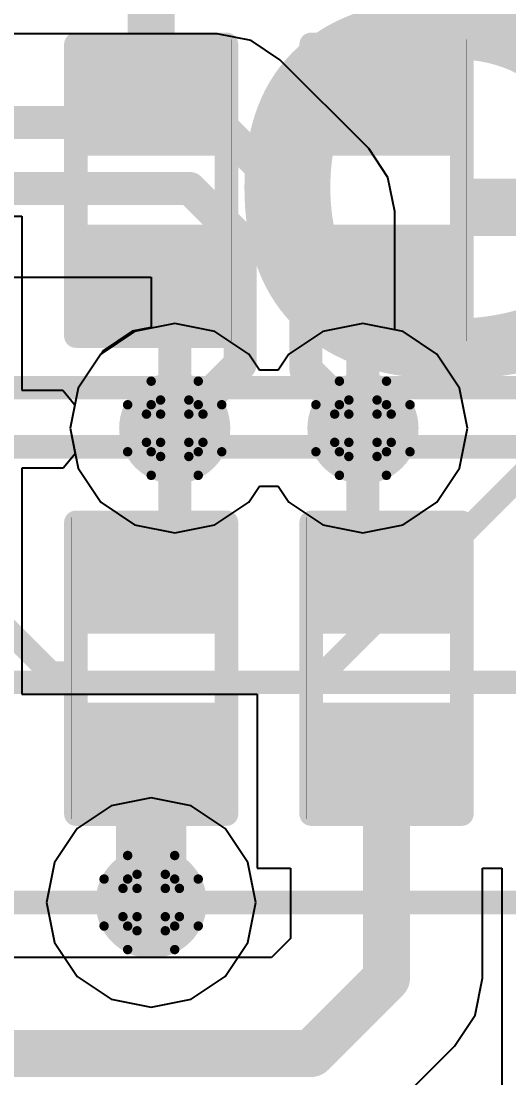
# Model space of a CAD drawing. Header units: inches. Extents: x 0 to 198, y 0 to 199.
# Drawn here: x 0.9318 to 1.0355, y 0.2689 to 0.4935 of the extents above; entities that cross this region are included whole.
import ezdxf

# ---------------------------------------------------------------- set-up
doc = ezdxf.new("R2010")
doc.units = ezdxf.units.IN
doc.header["$MEASUREMENT"] = 0
for name, color, linetype in [('Bottom Layer', 5, 'Continuous'), ('Bottom Overlay', 54, 'Continuous'), ('Bottom Paste', 16, 'Continuous'), ('Bottom Solder', 6, 'Continuous'), ('Drill Drawing', 1, 'Continuous'), ('Layer 1', 16, 'Continuous'), ('Layer 2', 76, 'Continuous'), ('Top Layer', 1, 'Continuous'), ('Top Overlay', 2, 'Continuous'), ('Via Holes', 16, 'Continuous')]:
    doc.layers.add(name, color=color, linetype=linetype)
doc.styles.add('Arial Black_Bold', font='', dxfattribs={"height": 0.2})
doc.styles.get('Arial Black_Bold').set_extended_font_data('Arial Black', bold=True)

# ---------------------------------------------------------------- blocks, each defined once
blk = doc.blocks.new('R___0402_B_71')
at = {"layer": 'Bottom Layer'}
for points in [[(-0.0095, 0.0125), (-0.0095, -0.0125), (-0.0275, -0.0125), (-0.0275, 0.0125)], [(0.0275, 0.0125), (0.0275, -0.0125), (0.0095, -0.0125), (0.0095, 0.0125)]]:
    blk.add_hatch(color=5, dxfattribs=at).paths.add_polyline_path(points)
at = {"layer": 'Bottom Paste'}
for points in [[(-0.0095, 0.0125), (-0.0095, -0.0125), (-0.0275, -0.0125), (-0.0275, 0.0125)], [(0.0275, 0.0125), (0.0275, -0.0125), (0.0095, -0.0125), (0.0095, 0.0125)]]:
    blk.add_hatch(color=16, dxfattribs=at).paths.add_polyline_path(points)
at = {"layer": 'Bottom Solder'}
for points in [[(-0.00733, 0.01467), (-0.00733, -0.01467), (-0.02967, -0.01467), (-0.02967, 0.01467)], [(0.02967, 0.01467), (0.02967, -0.01467), (0.00733, -0.01467), (0.00733, 0.01467)]]:
    blk.add_hatch(color=6, dxfattribs=at).paths.add_polyline_path(points)
at = {"layer": 'Bottom Overlay'}
for points in [[(-0.031, 0.016, 0.005, 0.005, 0), (-0.031, -0.016, 0.005, 0.005, 0)], [(-0.031, 0.016, 0.005, 0.005, 0), (0.031, 0.016, 0.005, 0.005, 0)], [(0.031, 0.016, 0.005, 0.005, 0), (0.031, -0.016, 0.005, 0.005, 0)], [(-0.032, 0.017, 0.000127, 0.000127, 0), (0.032, 0.017, 0.000127, 0.000127, 0)], [(-0.031, -0.016, 0.005, 0.005, 0), (0.031, -0.016, 0.005, 0.005, 0)]]:
    blk.add_lwpolyline(points, format="xyseb", dxfattribs=at)
for points in [[(-0.03225, 0.016, 0.0025, 0.0025, 1), (-0.02975, 0.016, 0.0025, 0.0025, 1)], [(-0.03225, 0.016, 0.0025, 0.0025, 1), (-0.02975, 0.016, 0.0025, 0.0025, 1)], [(0.02975, 0.016, 0.0025, 0.0025, 1), (0.03225, 0.016, 0.0025, 0.0025, 1)], [(0.02975, 0.016, 0.0025, 0.0025, 1), (0.03225, 0.016, 0.0025, 0.0025, 1)], [(-0.03203, 0.017, 0.0000635, 0.0000635, 1), (-0.03197, 0.017, 0.0000635, 0.0000635, 1)], [(0.03197, 0.017, 0.0000635, 0.0000635, 1), (0.03203, 0.017, 0.0000635, 0.0000635, 1)], [(-0.03225, -0.016, 0.0025, 0.0025, 1), (-0.02975, -0.016, 0.0025, 0.0025, 1)], [(-0.03225, -0.016, 0.0025, 0.0025, 1), (-0.02975, -0.016, 0.0025, 0.0025, 1)], [(0.02975, -0.016, 0.0025, 0.0025, 1), (0.03225, -0.016, 0.0025, 0.0025, 1)], [(0.02975, -0.016, 0.0025, 0.0025, 1), (0.03225, -0.016, 0.0025, 0.0025, 1)]]:
    blk.add_lwpolyline(points, format="xyseb", close=True, dxfattribs=at)
blk = doc.blocks.new('R___0402_B_73')
at = {"layer": 'Bottom Layer'}
for points in [[(-0.0095, 0.0125), (-0.0095, -0.0125), (-0.0275, -0.0125), (-0.0275, 0.0125)], [(0.0275, 0.0125), (0.0275, -0.0125), (0.0095, -0.0125), (0.0095, 0.0125)]]:
    blk.add_hatch(color=5, dxfattribs=at).paths.add_polyline_path(points)
at = {"layer": 'Bottom Paste'}
for points in [[(-0.0095, 0.0125), (-0.0095, -0.0125), (-0.0275, -0.0125), (-0.0275, 0.0125)], [(0.0275, 0.0125), (0.0275, -0.0125), (0.0095, -0.0125), (0.0095, 0.0125)]]:
    blk.add_hatch(color=16, dxfattribs=at).paths.add_polyline_path(points)
at = {"layer": 'Bottom Solder'}
for points in [[(-0.00733, 0.01467), (-0.00733, -0.01467), (-0.02967, -0.01467), (-0.02967, 0.01467)], [(0.02967, 0.01467), (0.02967, -0.01467), (0.00733, -0.01467), (0.00733, 0.01467)]]:
    blk.add_hatch(color=6, dxfattribs=at).paths.add_polyline_path(points)
at = {"layer": 'Bottom Overlay'}
for points in [[(-0.031, -0.016, 0.005, 0.005, 0), (-0.031, 0.016, 0.005, 0.005, 0)], [(0.031, 0.016, 0.005, 0.005, 0), (-0.031, 0.016, 0.005, 0.005, 0)], [(0.031, -0.016, 0.005, 0.005, 0), (0.031, 0.016, 0.005, 0.005, 0)], [(0.032, 0.017, 0.000127, 0.000127, 0), (-0.032, 0.017, 0.000127, 0.000127, 0)], [(0.031, -0.016, 0.005, 0.005, 0), (-0.031, -0.016, 0.005, 0.005, 0)]]:
    blk.add_lwpolyline(points, format="xyseb", dxfattribs=at)
for points in [[(-0.03225, 0.016, 0.0025, 0.0025, 1), (-0.02975, 0.016, 0.0025, 0.0025, 1)], [(-0.03225, 0.016, 0.0025, 0.0025, 1), (-0.02975, 0.016, 0.0025, 0.0025, 1)], [(0.02975, 0.016, 0.0025, 0.0025, 1), (0.03225, 0.016, 0.0025, 0.0025, 1)], [(0.02975, 0.016, 0.0025, 0.0025, 1), (0.03225, 0.016, 0.0025, 0.0025, 1)], [(-0.03203, 0.017, 0.0000635, 0.0000635, 1), (-0.03197, 0.017, 0.0000635, 0.0000635, 1)], [(0.03197, 0.017, 0.0000635, 0.0000635, 1), (0.03203, 0.017, 0.0000635, 0.0000635, 1)], [(-0.03225, -0.016, 0.0025, 0.0025, 1), (-0.02975, -0.016, 0.0025, 0.0025, 1)], [(-0.03225, -0.016, 0.0025, 0.0025, 1), (-0.02975, -0.016, 0.0025, 0.0025, 1)], [(0.02975, -0.016, 0.0025, 0.0025, 1), (0.03225, -0.016, 0.0025, 0.0025, 1)], [(0.02975, -0.016, 0.0025, 0.0025, 1), (0.03225, -0.016, 0.0025, 0.0025, 1)]]:
    blk.add_lwpolyline(points, format="xyseb", close=True, dxfattribs=at)
blk = doc.blocks.new('R___0402_B_74')
at = {"layer": 'Bottom Layer'}
for points in [[(-0.0095, 0.0125), (-0.0095, -0.0125), (-0.0275, -0.0125), (-0.0275, 0.0125)], [(0.0275, 0.0125), (0.0275, -0.0125), (0.0095, -0.0125), (0.0095, 0.0125)]]:
    blk.add_hatch(color=5, dxfattribs=at).paths.add_polyline_path(points)
at = {"layer": 'Bottom Paste'}
for points in [[(-0.0095, 0.0125), (-0.0095, -0.0125), (-0.0275, -0.0125), (-0.0275, 0.0125)], [(0.0275, 0.0125), (0.0275, -0.0125), (0.0095, -0.0125), (0.0095, 0.0125)]]:
    blk.add_hatch(color=16, dxfattribs=at).paths.add_polyline_path(points)
at = {"layer": 'Bottom Solder'}
for points in [[(-0.00733, 0.01467), (-0.00733, -0.01467), (-0.02967, -0.01467), (-0.02967, 0.01467)], [(0.02967, 0.01467), (0.02967, -0.01467), (0.00733, -0.01467), (0.00733, 0.01467)]]:
    blk.add_hatch(color=6, dxfattribs=at).paths.add_polyline_path(points)
at = {"layer": 'Bottom Overlay'}
for points in [[(-0.031, 0.016, 0.005, 0.005, 0), (-0.031, -0.016, 0.005, 0.005, 0)], [(-0.031, 0.016, 0.005, 0.005, 0), (0.031, 0.016, 0.005, 0.005, 0)], [(0.031, 0.016, 0.005, 0.005, 0), (0.031, -0.016, 0.005, 0.005, 0)], [(-0.032, 0.017, 0.000127, 0.000127, 0), (0.032, 0.017, 0.000127, 0.000127, 0)], [(0.031, -0.016, 0.005, 0.005, 0), (-0.031, -0.016, 0.005, 0.005, 0)]]:
    blk.add_lwpolyline(points, format="xyseb", dxfattribs=at)
for points in [[(-0.03225, 0.016, 0.0025, 0.0025, 1), (-0.02975, 0.016, 0.0025, 0.0025, 1)], [(-0.03225, 0.016, 0.0025, 0.0025, 1), (-0.02975, 0.016, 0.0025, 0.0025, 1)], [(0.02975, 0.016, 0.0025, 0.0025, 1), (0.03225, 0.016, 0.0025, 0.0025, 1)], [(0.02975, 0.016, 0.0025, 0.0025, 1), (0.03225, 0.016, 0.0025, 0.0025, 1)], [(-0.03203, 0.017, 0.0000635, 0.0000635, 1), (-0.03197, 0.017, 0.0000635, 0.0000635, 1)], [(0.03197, 0.017, 0.0000635, 0.0000635, 1), (0.03203, 0.017, 0.0000635, 0.0000635, 1)], [(-0.03225, -0.016, 0.0025, 0.0025, 1), (-0.02975, -0.016, 0.0025, 0.0025, 1)], [(-0.03225, -0.016, 0.0025, 0.0025, 1), (-0.02975, -0.016, 0.0025, 0.0025, 1)], [(0.02975, -0.016, 0.0025, 0.0025, 1), (0.03225, -0.016, 0.0025, 0.0025, 1)], [(0.02975, -0.016, 0.0025, 0.0025, 1), (0.03225, -0.016, 0.0025, 0.0025, 1)]]:
    blk.add_lwpolyline(points, format="xyseb", close=True, dxfattribs=at)
blk = doc.blocks.new('R___0402_B_75')
at = {"layer": 'Bottom Layer'}
for points in [[(-0.0095, 0.0125), (-0.0095, -0.0125), (-0.0275, -0.0125), (-0.0275, 0.0125)], [(0.0275, 0.0125), (0.0275, -0.0125), (0.0095, -0.0125), (0.0095, 0.0125)]]:
    blk.add_hatch(color=5, dxfattribs=at).paths.add_polyline_path(points)
at = {"layer": 'Bottom Paste'}
for points in [[(-0.0095, 0.0125), (-0.0095, -0.0125), (-0.0275, -0.0125), (-0.0275, 0.0125)], [(0.0275, 0.0125), (0.0275, -0.0125), (0.0095, -0.0125), (0.0095, 0.0125)]]:
    blk.add_hatch(color=16, dxfattribs=at).paths.add_polyline_path(points)
at = {"layer": 'Bottom Solder'}
for points in [[(-0.00733, 0.01467), (-0.00733, -0.01467), (-0.02967, -0.01467), (-0.02967, 0.01467)], [(0.02967, 0.01467), (0.02967, -0.01467), (0.00733, -0.01467), (0.00733, 0.01467)]]:
    blk.add_hatch(color=6, dxfattribs=at).paths.add_polyline_path(points)
at = {"layer": 'Bottom Overlay'}
for points in [[(-0.031, -0.016, 0.005, 0.005, 0), (-0.031, 0.016, 0.005, 0.005, 0)], [(0.031, 0.016, 0.005, 0.005, 0), (-0.031, 0.016, 0.005, 0.005, 0)], [(0.031, -0.016, 0.005, 0.005, 0), (0.031, 0.016, 0.005, 0.005, 0)], [(0.032, 0.017, 0.000127, 0.000127, 0), (-0.032, 0.017, 0.000127, 0.000127, 0)], [(0.031, -0.016, 0.005, 0.005, 0), (-0.031, -0.016, 0.005, 0.005, 0)]]:
    blk.add_lwpolyline(points, format="xyseb", dxfattribs=at)
for points in [[(-0.03225, 0.016, 0.0025, 0.0025, 1), (-0.02975, 0.016, 0.0025, 0.0025, 1)], [(-0.03225, 0.016, 0.0025, 0.0025, 1), (-0.02975, 0.016, 0.0025, 0.0025, 1)], [(0.02975, 0.016, 0.0025, 0.0025, 1), (0.03225, 0.016, 0.0025, 0.0025, 1)], [(0.02975, 0.016, 0.0025, 0.0025, 1), (0.03225, 0.016, 0.0025, 0.0025, 1)], [(-0.03203, 0.017, 0.0000635, 0.0000635, 1), (-0.03197, 0.017, 0.0000635, 0.0000635, 1)], [(0.03197, 0.017, 0.0000635, 0.0000635, 1), (0.03203, 0.017, 0.0000635, 0.0000635, 1)], [(-0.03225, -0.016, 0.0025, 0.0025, 1), (-0.02975, -0.016, 0.0025, 0.0025, 1)], [(-0.03225, -0.016, 0.0025, 0.0025, 1), (-0.02975, -0.016, 0.0025, 0.0025, 1)], [(0.02975, -0.016, 0.0025, 0.0025, 1), (0.03225, -0.016, 0.0025, 0.0025, 1)], [(0.02975, -0.016, 0.0025, 0.0025, 1), (0.03225, -0.016, 0.0025, 0.0025, 1)]]:
    blk.add_lwpolyline(points, format="xyseb", close=True, dxfattribs=at)
blk = doc.blocks.new('DB128L_5_08_3P_GN_S_219')
at = {"layer": 'Top Overlay'}
for points in [[(-0.1, 0.19685, 0.005, 0.005, 0), (0.5, 0.19685, 0.005, 0.005, 0)], [(0.23062, 0.19685, 0.005, 0.005, 0), (0.27873, 0.14874, 0.005, 0.005, 0)], [(0.33662, 0.14874, 0.005, 0.005, 0), (0.38462, 0.19674, 0.005, 0.005, 0)], [(0.27873, 0.14874, 0.005, 0.005, 0), (0.28362, 0.14874, 0.005, 0.005, 0)], [(-0.09646, 0.14681, 0.005, 0.005, 0), (0.49646, 0.14681, 0.005, 0.005, 0)], [(-0.09646, 0.1, 0.005, 0.005, 0), (0.49646, 0.1, 0.005, 0.005, 0)]]:
    blk.add_lwpolyline(points, format="xyseb", dxfattribs=at)
for points in [[(0.27748, 0.14874, 0.0025, 0.0025, 1), (0.27998, 0.14874, 0.0025, 0.0025, 1)], [(0.27748, 0.14874, 0.0025, 0.0025, 1), (0.27998, 0.14874, 0.0025, 0.0025, 1)], [(0.28237, 0.14874, 0.0025, 0.0025, 1), (0.28487, 0.14874, 0.0025, 0.0025, 1)], [(0.33537, 0.14874, 0.0025, 0.0025, 1), (0.33787, 0.14874, 0.0025, 0.0025, 1)]]:
    blk.add_lwpolyline(points, format="xyseb", close=True, dxfattribs=at)

msp = doc.modelspace()

# ---------------------------------------------------------------- hatches: boundary and pattern name
at = {"layer": 'Bottom Layer'}
h = msp.add_hatch(color=5, dxfattribs=at)
edge = h.paths.add_edge_path()
edge.add_arc((0.96446, 0.407), 0.01181, 0, 360)
h = msp.add_hatch(color=5, dxfattribs=at)
edge = h.paths.add_edge_path()
edge.add_arc((1.00446, 0.407), 0.01181, 0, 360)
h = msp.add_hatch(color=5, dxfattribs=at)
edge = h.paths.add_edge_path()
edge.add_arc((0.95946, 0.3062), 0.01181, 0, 360)
at = {"layer": 'Layer 1'}
h = msp.add_hatch(color=16, dxfattribs=at)
edge = h.paths.add_edge_path()
edge.add_arc((0.96446, 0.407), 0.01181, 0, 360)
h = msp.add_hatch(color=16, dxfattribs=at)
edge = h.paths.add_edge_path()
edge.add_arc((1.00446, 0.407), 0.01181, 0, 360)
h = msp.add_hatch(color=16, dxfattribs=at)
edge = h.paths.add_edge_path()
edge.add_arc((0.95946, 0.3062), 0.01181, 0, 360)
at = {"layer": 'Layer 2'}
h = msp.add_hatch(color=76, dxfattribs=at)
edge = h.paths.add_edge_path()
edge.add_arc((0.96446, 0.407), 0.01181, 0, 360)
h = msp.add_hatch(color=76, dxfattribs=at)
edge = h.paths.add_edge_path()
edge.add_arc((1.00446, 0.407), 0.01181, 0, 360)
h = msp.add_hatch(color=76, dxfattribs=at)
edge = h.paths.add_edge_path()
edge.add_arc((0.95946, 0.3062), 0.01181, 0, 360)
at = {"layer": 'Top Layer'}
h = msp.add_hatch(color=1, dxfattribs=at)
edge = h.paths.add_edge_path()
edge.add_arc((0.96446, 0.407), 0.01181, 0, 360)
h = msp.add_hatch(color=1, dxfattribs=at)
edge = h.paths.add_edge_path()
edge.add_arc((1.00446, 0.407), 0.01181, 0, 360)
h = msp.add_hatch(color=1, dxfattribs=at)
edge = h.paths.add_edge_path()
edge.add_arc((0.95946, 0.3062), 0.01181, 0, 360)
at = {"layer": 'Via Holes'}
h = msp.add_hatch(color=7, dxfattribs=at)
edge = h.paths.add_edge_path()
edge.add_arc((0.96446, 0.407), 0.00591, 0, 360)
h = msp.add_hatch(color=7, dxfattribs=at)
edge = h.paths.add_edge_path()
edge.add_arc((1.00446, 0.407), 0.00591, 0, 360)
h = msp.add_hatch(color=7, dxfattribs=at)
edge = h.paths.add_edge_path()
edge.add_arc((0.95946, 0.3062), 0.00591, 0, 360)

# ---------------------------------------------------------------- linework, layer by layer
at = {"layer": 'Bottom Layer'}
for p, q in [((0.88389, 0.45209), (0.93196, 0.45209)), ((0.93196, 0.45209), (0.93196, 0.41509)), ((0.93196, 0.41509), (0.94068, 0.41509)), ((0.94068, 0.41509), (0.94321, 0.412)), ((0.94321, 0.412), (0.94222, 0.407)), ((0.94222, 0.407), (0.94329, 0.40159)), ((0.94329, 0.40159), (0.94076, 0.3985)), ((0.94076, 0.3985), (0.93196, 0.3985)), ((0.93196, 0.3985), (0.93196, 0.3505)), ((0.93196, 0.3505), (0.98196, 0.3505)), ((0.98196, 0.3505), (0.98196, 0.3135)), ((0.98196, 0.3135), (0.98907, 0.3135)), ((0.98907, 0.3135), (0.98907, 0.29855)), ((1.02985, 0.29011), (1.02985, 0.3135)), ((1.02985, 0.3135), (1.03397, 0.3135)), ((1.03397, 0.3135), (1.03397, 0.26315)), ((0.98907, 0.29855), (0.98505, 0.29453)), ((0.98505, 0.29453), (0.8959, 0.29453)), ((1.0283, 0.2823), (1.02985, 0.29011)), ((1.02985, 0.29011), (1.02985, 0.29011)), ((1.02388, 0.27569), (1.0283, 0.2823)), ((1.00791, 0.25972), (1.02388, 0.27569)), ((1.02388, 0.27569), (1.02388, 0.27569))]:
    msp.add_line(p, q, dxfattribs=at)
for points in [[(0.95946, 0.47609, 0.01, 0.01, 0), (0.95946, 0.57883, 0.01, 0.01, 0)], [(1.00946, 0.47609, 0.01, 0.01, 0), (1.00946, 0.57883, 0.01, 0.01, 0)], [(0.95946, 0.43909, 0.007, 0.007, 0), (0.96446, 0.43409, 0.007, 0.007, 0)], [(1.00446, 0.43409, 0.007, 0.007, 0), (1.00946, 0.43909, 0.007, 0.007, 0)], [(0.96446, 0.407, 0.007, 0.007, 0), (0.96446, 0.43409, 0.007, 0.007, 0)], [(1.00446, 0.407, 0.007, 0.007, 0), (1.00446, 0.43409, 0.007, 0.007, 0)], [(0.96446, 0.3795, 0.007, 0.007, 0), (0.96446, 0.407, 0.007, 0.007, 0)], [(1.00446, 0.3795, 0.007, 0.007, 0), (1.00446, 0.407, 0.007, 0.007, 0)], [(0.95946, 0.3745, 0.007, 0.007, 0), (0.96446, 0.3795, 0.007, 0.007, 0)], [(1.00446, 0.3795, 0.007, 0.007, 0), (1.00946, 0.3745, 0.007, 0.007, 0)], [(0.95946, 0.3062, 0.015, 0.015, 0), (0.95946, 0.3375, 0.015, 0.015, 0)], [(1.00946, 0.29011, 0.01, 0.01, 0), (1.00946, 0.3375, 0.01, 0.01, 0)], [(0.99349, 0.27414, 0.01, 0.01, 0), (1.00946, 0.29011, 0.01, 0.01, 0)], [(0.88745, 0.27414, 0.01, 0.01, 0), (0.99349, 0.27414, 0.01, 0.01, 0)]]:
    msp.add_lwpolyline(points, format="xyseb", dxfattribs=at)
for points in [[(0.95696, 0.47609, 0.005, 0.005, 1), (0.96196, 0.47609, 0.005, 0.005, 1)], [(1.00696, 0.47609, 0.005, 0.005, 1), (1.01196, 0.47609, 0.005, 0.005, 1)], [(0.95771, 0.43909, 0.0035, 0.0035, 1), (0.96121, 0.43909, 0.0035, 0.0035, 1)], [(1.00771, 0.43909, 0.0035, 0.0035, 1), (1.01121, 0.43909, 0.0035, 0.0035, 1)], [(0.96271, 0.43409, 0.0035, 0.0035, 1), (0.96621, 0.43409, 0.0035, 0.0035, 1)], [(0.96271, 0.43409, 0.0035, 0.0035, 1), (0.96621, 0.43409, 0.0035, 0.0035, 1)], [(1.00271, 0.43409, 0.0035, 0.0035, 1), (1.00621, 0.43409, 0.0035, 0.0035, 1)], [(1.00271, 0.43409, 0.0035, 0.0035, 1), (1.00621, 0.43409, 0.0035, 0.0035, 1)], [(0.96271, 0.407, 0.0035, 0.0035, 1), (0.96621, 0.407, 0.0035, 0.0035, 1)], [(0.96271, 0.407, 0.0035, 0.0035, 1), (0.96621, 0.407, 0.0035, 0.0035, 1)], [(1.00271, 0.407, 0.0035, 0.0035, 1), (1.00621, 0.407, 0.0035, 0.0035, 1)], [(1.00271, 0.407, 0.0035, 0.0035, 1), (1.00621, 0.407, 0.0035, 0.0035, 1)], [(0.96271, 0.3795, 0.0035, 0.0035, 1), (0.96621, 0.3795, 0.0035, 0.0035, 1)], [(0.96271, 0.3795, 0.0035, 0.0035, 1), (0.96621, 0.3795, 0.0035, 0.0035, 1)], [(1.00271, 0.3795, 0.0035, 0.0035, 1), (1.00621, 0.3795, 0.0035, 0.0035, 1)], [(1.00271, 0.3795, 0.0035, 0.0035, 1), (1.00621, 0.3795, 0.0035, 0.0035, 1)], [(0.95771, 0.3745, 0.0035, 0.0035, 1), (0.96121, 0.3745, 0.0035, 0.0035, 1)], [(1.00771, 0.3745, 0.0035, 0.0035, 1), (1.01121, 0.3745, 0.0035, 0.0035, 1)], [(0.95571, 0.3375, 0.0075, 0.0075, 1), (0.96321, 0.3375, 0.0075, 0.0075, 1)], [(1.00696, 0.3375, 0.005, 0.005, 1), (1.01196, 0.3375, 0.005, 0.005, 1)], [(0.95571, 0.3062, 0.0075, 0.0075, 1), (0.96321, 0.3062, 0.0075, 0.0075, 1)], [(1.00696, 0.29011, 0.005, 0.005, 1), (1.01196, 0.29011, 0.005, 0.005, 1)], [(1.00696, 0.29011, 0.005, 0.005, 1), (1.01196, 0.29011, 0.005, 0.005, 1)], [(0.99099, 0.27414, 0.005, 0.005, 1), (0.99599, 0.27414, 0.005, 0.005, 1)], [(0.99099, 0.27414, 0.005, 0.005, 1), (0.99599, 0.27414, 0.005, 0.005, 1)]]:
    msp.add_lwpolyline(points, format="xyseb", close=True, dxfattribs=at)
at = {"layer": 'Bottom Overlay'}
msp.add_lwpolyline([(0.88093, 0.41562, 0.005, 0.005, 0), (1.09, 0.41562, 0.005, 0.005, 0)], format="xyseb", dxfattribs=at)
at = {"layer": 'Drill Drawing'}
for points in [[(0.95946, 0.412, 0.002, 0.002, 0), (0.95946, 0.417, 0.002, 0.002, 0)], [(0.95946, 0.417, 0.002, 0.002, 0), (0.96946, 0.417, 0.002, 0.002, 0)], [(0.96946, 0.412, 0.002, 0.002, 0), (0.96946, 0.417, 0.002, 0.002, 0)], [(0.99946, 0.412, 0.002, 0.002, 0), (0.99946, 0.417, 0.002, 0.002, 0)], [(0.99946, 0.417, 0.002, 0.002, 0), (1.00946, 0.417, 0.002, 0.002, 0)], [(1.00946, 0.412, 0.002, 0.002, 0), (1.00946, 0.417, 0.002, 0.002, 0)], [(0.96146, 0.41, 0.002, 0.002, 0), (0.96146, 0.413, 0.002, 0.002, 0)], [(0.96146, 0.413, 0.002, 0.002, 0), (0.96746, 0.413, 0.002, 0.002, 0)], [(0.96746, 0.41, 0.002, 0.002, 0), (0.96746, 0.413, 0.002, 0.002, 0)], [(1.00146, 0.41, 0.002, 0.002, 0), (1.00146, 0.413, 0.002, 0.002, 0)], [(1.00146, 0.413, 0.002, 0.002, 0), (1.00746, 0.413, 0.002, 0.002, 0)], [(1.00746, 0.41, 0.002, 0.002, 0), (1.00746, 0.413, 0.002, 0.002, 0)], [(0.95446, 0.402, 0.002, 0.002, 0), (0.95446, 0.412, 0.002, 0.002, 0)], [(0.95446, 0.412, 0.002, 0.002, 0), (0.95946, 0.412, 0.002, 0.002, 0)], [(0.95846, 0.404, 0.002, 0.002, 0), (0.95846, 0.41, 0.002, 0.002, 0)], [(0.95846, 0.41, 0.002, 0.002, 0), (0.96146, 0.41, 0.002, 0.002, 0)], [(0.96746, 0.41, 0.002, 0.002, 0), (0.97046, 0.41, 0.002, 0.002, 0)], [(0.96946, 0.412, 0.002, 0.002, 0), (0.97446, 0.412, 0.002, 0.002, 0)], [(0.97046, 0.404, 0.002, 0.002, 0), (0.97046, 0.41, 0.002, 0.002, 0)], [(0.97446, 0.402, 0.002, 0.002, 0), (0.97446, 0.412, 0.002, 0.002, 0)], [(0.99446, 0.402, 0.002, 0.002, 0), (0.99446, 0.412, 0.002, 0.002, 0)], [(0.99446, 0.412, 0.002, 0.002, 0), (0.99946, 0.412, 0.002, 0.002, 0)], [(0.99846, 0.404, 0.002, 0.002, 0), (0.99846, 0.41, 0.002, 0.002, 0)], [(0.99846, 0.41, 0.002, 0.002, 0), (1.00146, 0.41, 0.002, 0.002, 0)], [(1.00746, 0.41, 0.002, 0.002, 0), (1.01046, 0.41, 0.002, 0.002, 0)], [(1.00946, 0.412, 0.002, 0.002, 0), (1.01446, 0.412, 0.002, 0.002, 0)], [(1.01046, 0.404, 0.002, 0.002, 0), (1.01046, 0.41, 0.002, 0.002, 0)], [(1.01446, 0.402, 0.002, 0.002, 0), (1.01446, 0.412, 0.002, 0.002, 0)], [(0.95846, 0.404, 0.002, 0.002, 0), (0.96146, 0.404, 0.002, 0.002, 0)], [(0.96146, 0.401, 0.002, 0.002, 0), (0.96146, 0.404, 0.002, 0.002, 0)], [(0.96746, 0.404, 0.002, 0.002, 0), (0.97046, 0.404, 0.002, 0.002, 0)], [(0.96746, 0.401, 0.002, 0.002, 0), (0.96746, 0.404, 0.002, 0.002, 0)], [(0.99846, 0.404, 0.002, 0.002, 0), (1.00146, 0.404, 0.002, 0.002, 0)], [(1.00146, 0.401, 0.002, 0.002, 0), (1.00146, 0.404, 0.002, 0.002, 0)], [(1.00746, 0.404, 0.002, 0.002, 0), (1.01046, 0.404, 0.002, 0.002, 0)], [(1.00746, 0.401, 0.002, 0.002, 0), (1.00746, 0.404, 0.002, 0.002, 0)], [(0.95446, 0.402, 0.002, 0.002, 0), (0.95946, 0.402, 0.002, 0.002, 0)], [(0.95946, 0.397, 0.002, 0.002, 0), (0.95946, 0.402, 0.002, 0.002, 0)], [(0.96146, 0.401, 0.002, 0.002, 0), (0.96746, 0.401, 0.002, 0.002, 0)], [(0.96946, 0.402, 0.002, 0.002, 0), (0.97446, 0.402, 0.002, 0.002, 0)], [(0.96946, 0.397, 0.002, 0.002, 0), (0.96946, 0.402, 0.002, 0.002, 0)], [(0.99446, 0.402, 0.002, 0.002, 0), (0.99946, 0.402, 0.002, 0.002, 0)], [(0.99946, 0.397, 0.002, 0.002, 0), (0.99946, 0.402, 0.002, 0.002, 0)], [(1.00146, 0.401, 0.002, 0.002, 0), (1.00746, 0.401, 0.002, 0.002, 0)], [(1.00946, 0.402, 0.002, 0.002, 0), (1.01446, 0.402, 0.002, 0.002, 0)], [(1.00946, 0.397, 0.002, 0.002, 0), (1.00946, 0.402, 0.002, 0.002, 0)], [(0.95946, 0.397, 0.002, 0.002, 0), (0.96946, 0.397, 0.002, 0.002, 0)], [(0.99946, 0.397, 0.002, 0.002, 0), (1.00946, 0.397, 0.002, 0.002, 0)], [(0.95446, 0.3112, 0.002, 0.002, 0), (0.95446, 0.3162, 0.002, 0.002, 0)], [(0.95446, 0.3162, 0.002, 0.002, 0), (0.96446, 0.3162, 0.002, 0.002, 0)], [(0.96446, 0.3112, 0.002, 0.002, 0), (0.96446, 0.3162, 0.002, 0.002, 0)], [(0.94946, 0.3012, 0.002, 0.002, 0), (0.94946, 0.3112, 0.002, 0.002, 0)], [(0.94946, 0.3112, 0.002, 0.002, 0), (0.95446, 0.3112, 0.002, 0.002, 0)], [(0.95646, 0.3092, 0.002, 0.002, 0), (0.95646, 0.3122, 0.002, 0.002, 0)], [(0.95646, 0.3122, 0.002, 0.002, 0), (0.96246, 0.3122, 0.002, 0.002, 0)], [(0.96246, 0.3092, 0.002, 0.002, 0), (0.96246, 0.3122, 0.002, 0.002, 0)], [(0.96446, 0.3112, 0.002, 0.002, 0), (0.96946, 0.3112, 0.002, 0.002, 0)], [(0.96946, 0.3012, 0.002, 0.002, 0), (0.96946, 0.3112, 0.002, 0.002, 0)], [(0.95346, 0.3032, 0.002, 0.002, 0), (0.95346, 0.3092, 0.002, 0.002, 0)], [(0.95346, 0.3092, 0.002, 0.002, 0), (0.95646, 0.3092, 0.002, 0.002, 0)], [(0.96246, 0.3092, 0.002, 0.002, 0), (0.96546, 0.3092, 0.002, 0.002, 0)], [(0.96546, 0.3032, 0.002, 0.002, 0), (0.96546, 0.3092, 0.002, 0.002, 0)], [(0.95346, 0.3032, 0.002, 0.002, 0), (0.95646, 0.3032, 0.002, 0.002, 0)], [(0.95646, 0.3002, 0.002, 0.002, 0), (0.95646, 0.3032, 0.002, 0.002, 0)], [(0.96246, 0.3032, 0.002, 0.002, 0), (0.96546, 0.3032, 0.002, 0.002, 0)], [(0.96246, 0.3002, 0.002, 0.002, 0), (0.96246, 0.3032, 0.002, 0.002, 0)], [(0.94946, 0.3012, 0.002, 0.002, 0), (0.95446, 0.3012, 0.002, 0.002, 0)], [(0.95446, 0.2962, 0.002, 0.002, 0), (0.95446, 0.3012, 0.002, 0.002, 0)], [(0.95646, 0.3002, 0.002, 0.002, 0), (0.96246, 0.3002, 0.002, 0.002, 0)], [(0.96446, 0.3012, 0.002, 0.002, 0), (0.96946, 0.3012, 0.002, 0.002, 0)], [(0.96446, 0.2962, 0.002, 0.002, 0), (0.96446, 0.3012, 0.002, 0.002, 0)], [(0.95446, 0.2962, 0.002, 0.002, 0), (0.96446, 0.2962, 0.002, 0.002, 0)]]:
    msp.add_lwpolyline(points, format="xyseb", dxfattribs=at)
for points in [[(0.95896, 0.417, 0.001, 0.001, 1), (0.95996, 0.417, 0.001, 0.001, 1)], [(0.95896, 0.417, 0.001, 0.001, 1), (0.95996, 0.417, 0.001, 0.001, 1)], [(0.96896, 0.417, 0.001, 0.001, 1), (0.96996, 0.417, 0.001, 0.001, 1)], [(0.96896, 0.417, 0.001, 0.001, 1), (0.96996, 0.417, 0.001, 0.001, 1)], [(0.99896, 0.417, 0.001, 0.001, 1), (0.99996, 0.417, 0.001, 0.001, 1)], [(0.99896, 0.417, 0.001, 0.001, 1), (0.99996, 0.417, 0.001, 0.001, 1)], [(1.00896, 0.417, 0.001, 0.001, 1), (1.00996, 0.417, 0.001, 0.001, 1)], [(1.00896, 0.417, 0.001, 0.001, 1), (1.00996, 0.417, 0.001, 0.001, 1)], [(0.96096, 0.413, 0.001, 0.001, 1), (0.96196, 0.413, 0.001, 0.001, 1)], [(0.96096, 0.413, 0.001, 0.001, 1), (0.96196, 0.413, 0.001, 0.001, 1)], [(0.96696, 0.413, 0.001, 0.001, 1), (0.96796, 0.413, 0.001, 0.001, 1)], [(0.96696, 0.413, 0.001, 0.001, 1), (0.96796, 0.413, 0.001, 0.001, 1)], [(1.00096, 0.413, 0.001, 0.001, 1), (1.00196, 0.413, 0.001, 0.001, 1)], [(1.00096, 0.413, 0.001, 0.001, 1), (1.00196, 0.413, 0.001, 0.001, 1)], [(1.00696, 0.413, 0.001, 0.001, 1), (1.00796, 0.413, 0.001, 0.001, 1)], [(1.00696, 0.413, 0.001, 0.001, 1), (1.00796, 0.413, 0.001, 0.001, 1)], [(0.95396, 0.412, 0.001, 0.001, 1), (0.95496, 0.412, 0.001, 0.001, 1)], [(0.95396, 0.412, 0.001, 0.001, 1), (0.95496, 0.412, 0.001, 0.001, 1)], [(0.95796, 0.41, 0.001, 0.001, 1), (0.95896, 0.41, 0.001, 0.001, 1)], [(0.95796, 0.41, 0.001, 0.001, 1), (0.95896, 0.41, 0.001, 0.001, 1)], [(0.95896, 0.412, 0.001, 0.001, 1), (0.95996, 0.412, 0.001, 0.001, 1)], [(0.95896, 0.412, 0.001, 0.001, 1), (0.95996, 0.412, 0.001, 0.001, 1)], [(0.96096, 0.41, 0.001, 0.001, 1), (0.96196, 0.41, 0.001, 0.001, 1)], [(0.96096, 0.41, 0.001, 0.001, 1), (0.96196, 0.41, 0.001, 0.001, 1)], [(0.96696, 0.41, 0.001, 0.001, 1), (0.96796, 0.41, 0.001, 0.001, 1)], [(0.96696, 0.41, 0.001, 0.001, 1), (0.96796, 0.41, 0.001, 0.001, 1)], [(0.96896, 0.412, 0.001, 0.001, 1), (0.96996, 0.412, 0.001, 0.001, 1)], [(0.96896, 0.412, 0.001, 0.001, 1), (0.96996, 0.412, 0.001, 0.001, 1)], [(0.96996, 0.41, 0.001, 0.001, 1), (0.97096, 0.41, 0.001, 0.001, 1)], [(0.96996, 0.41, 0.001, 0.001, 1), (0.97096, 0.41, 0.001, 0.001, 1)], [(0.97396, 0.412, 0.001, 0.001, 1), (0.97496, 0.412, 0.001, 0.001, 1)], [(0.97396, 0.412, 0.001, 0.001, 1), (0.97496, 0.412, 0.001, 0.001, 1)], [(0.99396, 0.412, 0.001, 0.001, 1), (0.99496, 0.412, 0.001, 0.001, 1)], [(0.99396, 0.412, 0.001, 0.001, 1), (0.99496, 0.412, 0.001, 0.001, 1)], [(0.99796, 0.41, 0.001, 0.001, 1), (0.99896, 0.41, 0.001, 0.001, 1)], [(0.99796, 0.41, 0.001, 0.001, 1), (0.99896, 0.41, 0.001, 0.001, 1)], [(0.99896, 0.412, 0.001, 0.001, 1), (0.99996, 0.412, 0.001, 0.001, 1)], [(0.99896, 0.412, 0.001, 0.001, 1), (0.99996, 0.412, 0.001, 0.001, 1)], [(1.00096, 0.41, 0.001, 0.001, 1), (1.00196, 0.41, 0.001, 0.001, 1)], [(1.00096, 0.41, 0.001, 0.001, 1), (1.00196, 0.41, 0.001, 0.001, 1)], [(1.00696, 0.41, 0.001, 0.001, 1), (1.00796, 0.41, 0.001, 0.001, 1)], [(1.00696, 0.41, 0.001, 0.001, 1), (1.00796, 0.41, 0.001, 0.001, 1)], [(1.00896, 0.412, 0.001, 0.001, 1), (1.00996, 0.412, 0.001, 0.001, 1)], [(1.00896, 0.412, 0.001, 0.001, 1), (1.00996, 0.412, 0.001, 0.001, 1)], [(1.00996, 0.41, 0.001, 0.001, 1), (1.01096, 0.41, 0.001, 0.001, 1)], [(1.00996, 0.41, 0.001, 0.001, 1), (1.01096, 0.41, 0.001, 0.001, 1)], [(1.01396, 0.412, 0.001, 0.001, 1), (1.01496, 0.412, 0.001, 0.001, 1)], [(1.01396, 0.412, 0.001, 0.001, 1), (1.01496, 0.412, 0.001, 0.001, 1)], [(0.95796, 0.404, 0.001, 0.001, 1), (0.95896, 0.404, 0.001, 0.001, 1)], [(0.95796, 0.404, 0.001, 0.001, 1), (0.95896, 0.404, 0.001, 0.001, 1)], [(0.96096, 0.404, 0.001, 0.001, 1), (0.96196, 0.404, 0.001, 0.001, 1)], [(0.96096, 0.404, 0.001, 0.001, 1), (0.96196, 0.404, 0.001, 0.001, 1)], [(0.96696, 0.404, 0.001, 0.001, 1), (0.96796, 0.404, 0.001, 0.001, 1)], [(0.96696, 0.404, 0.001, 0.001, 1), (0.96796, 0.404, 0.001, 0.001, 1)], [(0.96996, 0.404, 0.001, 0.001, 1), (0.97096, 0.404, 0.001, 0.001, 1)], [(0.96996, 0.404, 0.001, 0.001, 1), (0.97096, 0.404, 0.001, 0.001, 1)], [(0.99796, 0.404, 0.001, 0.001, 1), (0.99896, 0.404, 0.001, 0.001, 1)], [(0.99796, 0.404, 0.001, 0.001, 1), (0.99896, 0.404, 0.001, 0.001, 1)], [(1.00096, 0.404, 0.001, 0.001, 1), (1.00196, 0.404, 0.001, 0.001, 1)], [(1.00096, 0.404, 0.001, 0.001, 1), (1.00196, 0.404, 0.001, 0.001, 1)], [(1.00696, 0.404, 0.001, 0.001, 1), (1.00796, 0.404, 0.001, 0.001, 1)], [(1.00696, 0.404, 0.001, 0.001, 1), (1.00796, 0.404, 0.001, 0.001, 1)], [(1.00996, 0.404, 0.001, 0.001, 1), (1.01096, 0.404, 0.001, 0.001, 1)], [(1.00996, 0.404, 0.001, 0.001, 1), (1.01096, 0.404, 0.001, 0.001, 1)], [(0.95396, 0.402, 0.001, 0.001, 1), (0.95496, 0.402, 0.001, 0.001, 1)], [(0.95396, 0.402, 0.001, 0.001, 1), (0.95496, 0.402, 0.001, 0.001, 1)], [(0.95896, 0.402, 0.001, 0.001, 1), (0.95996, 0.402, 0.001, 0.001, 1)], [(0.95896, 0.402, 0.001, 0.001, 1), (0.95996, 0.402, 0.001, 0.001, 1)], [(0.96096, 0.401, 0.001, 0.001, 1), (0.96196, 0.401, 0.001, 0.001, 1)], [(0.96096, 0.401, 0.001, 0.001, 1), (0.96196, 0.401, 0.001, 0.001, 1)], [(0.96696, 0.401, 0.001, 0.001, 1), (0.96796, 0.401, 0.001, 0.001, 1)], [(0.96696, 0.401, 0.001, 0.001, 1), (0.96796, 0.401, 0.001, 0.001, 1)], [(0.96896, 0.402, 0.001, 0.001, 1), (0.96996, 0.402, 0.001, 0.001, 1)], [(0.96896, 0.402, 0.001, 0.001, 1), (0.96996, 0.402, 0.001, 0.001, 1)], [(0.97396, 0.402, 0.001, 0.001, 1), (0.97496, 0.402, 0.001, 0.001, 1)], [(0.97396, 0.402, 0.001, 0.001, 1), (0.97496, 0.402, 0.001, 0.001, 1)], [(0.99396, 0.402, 0.001, 0.001, 1), (0.99496, 0.402, 0.001, 0.001, 1)], [(0.99396, 0.402, 0.001, 0.001, 1), (0.99496, 0.402, 0.001, 0.001, 1)], [(0.99896, 0.402, 0.001, 0.001, 1), (0.99996, 0.402, 0.001, 0.001, 1)], [(0.99896, 0.402, 0.001, 0.001, 1), (0.99996, 0.402, 0.001, 0.001, 1)], [(1.00096, 0.401, 0.001, 0.001, 1), (1.00196, 0.401, 0.001, 0.001, 1)], [(1.00096, 0.401, 0.001, 0.001, 1), (1.00196, 0.401, 0.001, 0.001, 1)], [(1.00696, 0.401, 0.001, 0.001, 1), (1.00796, 0.401, 0.001, 0.001, 1)], [(1.00696, 0.401, 0.001, 0.001, 1), (1.00796, 0.401, 0.001, 0.001, 1)], [(1.00896, 0.402, 0.001, 0.001, 1), (1.00996, 0.402, 0.001, 0.001, 1)], [(1.00896, 0.402, 0.001, 0.001, 1), (1.00996, 0.402, 0.001, 0.001, 1)], [(1.01396, 0.402, 0.001, 0.001, 1), (1.01496, 0.402, 0.001, 0.001, 1)], [(1.01396, 0.402, 0.001, 0.001, 1), (1.01496, 0.402, 0.001, 0.001, 1)], [(0.95896, 0.397, 0.001, 0.001, 1), (0.95996, 0.397, 0.001, 0.001, 1)], [(0.95896, 0.397, 0.001, 0.001, 1), (0.95996, 0.397, 0.001, 0.001, 1)], [(0.96896, 0.397, 0.001, 0.001, 1), (0.96996, 0.397, 0.001, 0.001, 1)], [(0.96896, 0.397, 0.001, 0.001, 1), (0.96996, 0.397, 0.001, 0.001, 1)], [(0.99896, 0.397, 0.001, 0.001, 1), (0.99996, 0.397, 0.001, 0.001, 1)], [(0.99896, 0.397, 0.001, 0.001, 1), (0.99996, 0.397, 0.001, 0.001, 1)], [(1.00896, 0.397, 0.001, 0.001, 1), (1.00996, 0.397, 0.001, 0.001, 1)], [(1.00896, 0.397, 0.001, 0.001, 1), (1.00996, 0.397, 0.001, 0.001, 1)], [(0.95396, 0.3162, 0.001, 0.001, 1), (0.95496, 0.3162, 0.001, 0.001, 1)], [(0.95396, 0.3162, 0.001, 0.001, 1), (0.95496, 0.3162, 0.001, 0.001, 1)], [(0.96396, 0.3162, 0.001, 0.001, 1), (0.96496, 0.3162, 0.001, 0.001, 1)], [(0.96396, 0.3162, 0.001, 0.001, 1), (0.96496, 0.3162, 0.001, 0.001, 1)], [(0.94896, 0.3112, 0.001, 0.001, 1), (0.94996, 0.3112, 0.001, 0.001, 1)], [(0.94896, 0.3112, 0.001, 0.001, 1), (0.94996, 0.3112, 0.001, 0.001, 1)], [(0.95396, 0.3112, 0.001, 0.001, 1), (0.95496, 0.3112, 0.001, 0.001, 1)], [(0.95396, 0.3112, 0.001, 0.001, 1), (0.95496, 0.3112, 0.001, 0.001, 1)], [(0.95596, 0.3122, 0.001, 0.001, 1), (0.95696, 0.3122, 0.001, 0.001, 1)], [(0.95596, 0.3122, 0.001, 0.001, 1), (0.95696, 0.3122, 0.001, 0.001, 1)], [(0.96196, 0.3122, 0.001, 0.001, 1), (0.96296, 0.3122, 0.001, 0.001, 1)], [(0.96196, 0.3122, 0.001, 0.001, 1), (0.96296, 0.3122, 0.001, 0.001, 1)], [(0.96396, 0.3112, 0.001, 0.001, 1), (0.96496, 0.3112, 0.001, 0.001, 1)], [(0.96396, 0.3112, 0.001, 0.001, 1), (0.96496, 0.3112, 0.001, 0.001, 1)], [(0.96896, 0.3112, 0.001, 0.001, 1), (0.96996, 0.3112, 0.001, 0.001, 1)], [(0.96896, 0.3112, 0.001, 0.001, 1), (0.96996, 0.3112, 0.001, 0.001, 1)], [(0.95296, 0.3092, 0.001, 0.001, 1), (0.95396, 0.3092, 0.001, 0.001, 1)], [(0.95296, 0.3092, 0.001, 0.001, 1), (0.95396, 0.3092, 0.001, 0.001, 1)], [(0.95596, 0.3092, 0.001, 0.001, 1), (0.95696, 0.3092, 0.001, 0.001, 1)], [(0.95596, 0.3092, 0.001, 0.001, 1), (0.95696, 0.3092, 0.001, 0.001, 1)], [(0.96196, 0.3092, 0.001, 0.001, 1), (0.96296, 0.3092, 0.001, 0.001, 1)], [(0.96196, 0.3092, 0.001, 0.001, 1), (0.96296, 0.3092, 0.001, 0.001, 1)], [(0.96496, 0.3092, 0.001, 0.001, 1), (0.96596, 0.3092, 0.001, 0.001, 1)], [(0.96496, 0.3092, 0.001, 0.001, 1), (0.96596, 0.3092, 0.001, 0.001, 1)], [(0.95296, 0.3032, 0.001, 0.001, 1), (0.95396, 0.3032, 0.001, 0.001, 1)], [(0.95296, 0.3032, 0.001, 0.001, 1), (0.95396, 0.3032, 0.001, 0.001, 1)], [(0.95596, 0.3032, 0.001, 0.001, 1), (0.95696, 0.3032, 0.001, 0.001, 1)], [(0.95596, 0.3032, 0.001, 0.001, 1), (0.95696, 0.3032, 0.001, 0.001, 1)], [(0.96196, 0.3032, 0.001, 0.001, 1), (0.96296, 0.3032, 0.001, 0.001, 1)], [(0.96196, 0.3032, 0.001, 0.001, 1), (0.96296, 0.3032, 0.001, 0.001, 1)], [(0.96496, 0.3032, 0.001, 0.001, 1), (0.96596, 0.3032, 0.001, 0.001, 1)], [(0.96496, 0.3032, 0.001, 0.001, 1), (0.96596, 0.3032, 0.001, 0.001, 1)], [(0.94896, 0.3012, 0.001, 0.001, 1), (0.94996, 0.3012, 0.001, 0.001, 1)], [(0.94896, 0.3012, 0.001, 0.001, 1), (0.94996, 0.3012, 0.001, 0.001, 1)], [(0.95396, 0.3012, 0.001, 0.001, 1), (0.95496, 0.3012, 0.001, 0.001, 1)], [(0.95396, 0.3012, 0.001, 0.001, 1), (0.95496, 0.3012, 0.001, 0.001, 1)], [(0.95596, 0.3002, 0.001, 0.001, 1), (0.95696, 0.3002, 0.001, 0.001, 1)], [(0.95596, 0.3002, 0.001, 0.001, 1), (0.95696, 0.3002, 0.001, 0.001, 1)], [(0.96196, 0.3002, 0.001, 0.001, 1), (0.96296, 0.3002, 0.001, 0.001, 1)], [(0.96196, 0.3002, 0.001, 0.001, 1), (0.96296, 0.3002, 0.001, 0.001, 1)], [(0.96396, 0.3012, 0.001, 0.001, 1), (0.96496, 0.3012, 0.001, 0.001, 1)], [(0.96396, 0.3012, 0.001, 0.001, 1), (0.96496, 0.3012, 0.001, 0.001, 1)], [(0.96896, 0.3012, 0.001, 0.001, 1), (0.96996, 0.3012, 0.001, 0.001, 1)], [(0.96896, 0.3012, 0.001, 0.001, 1), (0.96996, 0.3012, 0.001, 0.001, 1)], [(0.95396, 0.2962, 0.001, 0.001, 1), (0.95496, 0.2962, 0.001, 0.001, 1)], [(0.95396, 0.2962, 0.001, 0.001, 1), (0.95496, 0.2962, 0.001, 0.001, 1)], [(0.96396, 0.2962, 0.001, 0.001, 1), (0.96496, 0.2962, 0.001, 0.001, 1)], [(0.96396, 0.2962, 0.001, 0.001, 1), (0.96496, 0.2962, 0.001, 0.001, 1)]]:
    msp.add_lwpolyline(points, format="xyseb", close=True, dxfattribs=at)
at = {"layer": 'Layer 1'}
for p, q in [((0.96446, 0.42924), (0.95595, 0.42755)), ((0.97297, 0.42755), (0.96446, 0.42924)), ((1.00446, 0.42924), (0.99595, 0.42755)), ((1.01297, 0.42755), (1.00446, 0.42924)), ((0.95595, 0.42755), (0.94873, 0.42272)), ((0.98018, 0.42272), (0.97297, 0.42755)), ((0.99595, 0.42755), (0.98873, 0.42272)), ((1.02018, 0.42272), (1.01297, 0.42755)), ((0.94873, 0.42272), (0.94391, 0.41551)), ((0.98246, 0.41932), (0.98018, 0.42272)), ((0.98873, 0.42272), (0.98646, 0.41932)), ((1.025, 0.41551), (1.02018, 0.42272)), ((0.98646, 0.41932), (0.98246, 0.41932)), ((0.94391, 0.41551), (0.94222, 0.407)), ((1.0267, 0.407), (1.025, 0.41551)), ((0.94222, 0.407), (0.94391, 0.39849)), ((1.025, 0.39849), (1.0267, 0.407)), ((0.94391, 0.39849), (0.94873, 0.39128)), ((1.02018, 0.39128), (1.025, 0.39849)), ((0.98018, 0.39128), (0.98246, 0.39468)), ((0.98246, 0.39468), (0.98646, 0.39468)), ((0.98646, 0.39468), (0.98873, 0.39128)), ((0.94873, 0.39128), (0.95595, 0.38645)), ((0.97297, 0.38645), (0.98018, 0.39128)), ((0.98873, 0.39128), (0.99595, 0.38645)), ((1.01297, 0.38645), (1.02018, 0.39128)), ((0.95595, 0.38645), (0.96446, 0.38476)), ((0.96446, 0.38476), (0.97297, 0.38645)), ((0.99595, 0.38645), (1.00446, 0.38476)), ((1.00446, 0.38476), (1.01297, 0.38645))]:
    msp.add_line(p, q, dxfattribs=at)
at = {"layer": 'Layer 2'}
for p, q in [((0.96446, 0.42924), (0.95595, 0.42755)), ((0.97297, 0.42755), (0.96446, 0.42924)), ((1.00446, 0.42924), (0.99595, 0.42755)), ((1.01297, 0.42755), (1.00446, 0.42924)), ((0.95595, 0.42755), (0.94873, 0.42272)), ((0.98018, 0.42272), (0.97297, 0.42755)), ((0.99595, 0.42755), (0.98873, 0.42272)), ((1.02018, 0.42272), (1.01297, 0.42755)), ((0.94873, 0.42272), (0.94391, 0.41551)), ((0.98246, 0.41932), (0.98018, 0.42272)), ((0.98873, 0.42272), (0.98646, 0.41932)), ((1.025, 0.41551), (1.02018, 0.42272)), ((0.98646, 0.41932), (0.98246, 0.41932)), ((0.94391, 0.41551), (0.94222, 0.407)), ((1.0267, 0.407), (1.025, 0.41551)), ((0.94222, 0.407), (0.94391, 0.39849)), ((1.025, 0.39849), (1.0267, 0.407)), ((0.94391, 0.39849), (0.94873, 0.39128)), ((1.02018, 0.39128), (1.025, 0.39849)), ((0.98018, 0.39128), (0.98246, 0.39468)), ((0.98246, 0.39468), (0.98646, 0.39468)), ((0.98646, 0.39468), (0.98873, 0.39128)), ((0.94873, 0.39128), (0.95595, 0.38645)), ((0.97297, 0.38645), (0.98018, 0.39128)), ((0.98873, 0.39128), (0.99595, 0.38645)), ((1.01297, 0.38645), (1.02018, 0.39128)), ((0.95595, 0.38645), (0.96446, 0.38476)), ((0.96446, 0.38476), (0.97297, 0.38645)), ((0.99595, 0.38645), (1.00446, 0.38476)), ((1.00446, 0.38476), (1.01297, 0.38645)), ((0.95946, 0.32844), (0.95095, 0.32675)), ((0.96797, 0.32675), (0.95946, 0.32844)), ((0.95095, 0.32675), (0.94373, 0.32193)), ((0.97518, 0.32193), (0.96797, 0.32675)), ((0.94373, 0.32193), (0.93891, 0.31471)), ((0.98, 0.31471), (0.97518, 0.32193)), ((0.93891, 0.31471), (0.93722, 0.3062)), ((0.9817, 0.3062), (0.98, 0.31471)), ((0.93722, 0.3062), (0.93891, 0.29769)), ((0.98, 0.29769), (0.9817, 0.3062)), ((0.93891, 0.29769), (0.94373, 0.29048)), ((0.97518, 0.29048), (0.98, 0.29769)), ((0.94373, 0.29048), (0.95095, 0.28566)), ((0.96797, 0.28566), (0.97518, 0.29048)), ((0.95095, 0.28566), (0.95946, 0.28396)), ((0.95946, 0.28396), (0.96797, 0.28566))]:
    msp.add_line(p, q, dxfattribs=at)
at = {"layer": 'Top Layer'}
for p, q in [((0.97347, 0.49081), (0.77197, 0.49081)), ((0.98069, 0.48938), (0.97347, 0.49081)), ((0.98681, 0.48529), (0.98069, 0.48938)), ((1.00568, 0.46642), (0.98681, 0.48529)), ((1.00977, 0.4603), (1.00568, 0.46642)), ((1.0112, 0.45308), (1.00977, 0.4603)), ((1.0112, 0.4279), (1.0112, 0.45308)), ((0.78558, 0.43909), (0.95948, 0.43909)), ((0.95948, 0.43909), (0.95948, 0.42841)), ((0.95542, 0.42761), (0.9493, 0.42352)), ((0.95948, 0.42841), (0.95542, 0.42761)), ((1.01297, 0.42755), (1.0112, 0.4279)), ((1.02018, 0.42272), (1.01297, 0.42755)), ((0.94873, 0.42272), (0.94391, 0.41551)), ((0.9488, 0.42277), (0.94873, 0.42272)), ((0.9493, 0.42352), (0.9488, 0.42277)), ((1.025, 0.41551), (1.02018, 0.42272)), ((0.94391, 0.41551), (0.94222, 0.407)), ((1.0267, 0.407), (1.025, 0.41551)), ((0.94222, 0.407), (0.94391, 0.39849)), ((1.025, 0.39849), (1.0267, 0.407)), ((0.94391, 0.39849), (0.94873, 0.39128)), ((1.02018, 0.39128), (1.025, 0.39849)), ((0.98018, 0.39128), (0.98246, 0.39468)), ((0.98246, 0.39468), (0.98646, 0.39468)), ((0.98646, 0.39468), (0.98873, 0.39128)), ((0.94873, 0.39128), (0.95595, 0.38645)), ((0.97297, 0.38645), (0.98018, 0.39128)), ((0.98873, 0.39128), (0.99595, 0.38645)), ((1.01297, 0.38645), (1.02018, 0.39128)), ((0.95595, 0.38645), (0.96446, 0.38476)), ((0.96446, 0.38476), (0.97297, 0.38645)), ((0.99595, 0.38645), (1.00446, 0.38476)), ((1.00446, 0.38476), (1.01297, 0.38645))]:
    msp.add_line(p, q, dxfattribs=at)
for points in [[(0.77197, 0.47195, 0.007, 0.007, 0), (0.97347, 0.47195, 0.007, 0.007, 0)], [(0.97347, 0.47195, 0.007, 0.007, 0), (0.99234, 0.45308, 0.007, 0.007, 0)], [(0.77777, 0.45795, 0.007, 0.007, 0), (0.96767, 0.45795, 0.007, 0.007, 0)], [(0.96767, 0.45795, 0.007, 0.007, 0), (0.97834, 0.44728, 0.007, 0.007, 0)], [(0.99234, 0.41941, 0.007, 0.007, 0), (0.99234, 0.45308, 0.007, 0.007, 0)], [(0.97834, 0.42057, 0.007, 0.007, 0), (0.97834, 0.44728, 0.007, 0.007, 0)], [(0.96795, 0.41018, 0.007, 0.007, 0), (0.97834, 0.42057, 0.007, 0.007, 0)], [(0.99234, 0.41941, 0.007, 0.007, 0), (1.00446, 0.4073, 0.007, 0.007, 0)], [(0.96264, 0.41018, 0.007, 0.007, 0), (0.96795, 0.41018, 0.007, 0.007, 0)], [(1.00446, 0.407, 0.007, 0.007, 0), (1.00446, 0.4073, 0.007, 0.007, 0)]]:
    msp.add_lwpolyline(points, format="xyseb", dxfattribs=at)
for points in [[(0.97172, 0.47195, 0.0035, 0.0035, 1), (0.97522, 0.47195, 0.0035, 0.0035, 1)], [(0.97172, 0.47195, 0.0035, 0.0035, 1), (0.97522, 0.47195, 0.0035, 0.0035, 1)], [(0.96592, 0.45795, 0.0035, 0.0035, 1), (0.96942, 0.45795, 0.0035, 0.0035, 1)], [(0.96592, 0.45795, 0.0035, 0.0035, 1), (0.96942, 0.45795, 0.0035, 0.0035, 1)], [(0.99059, 0.45308, 0.0035, 0.0035, 1), (0.99409, 0.45308, 0.0035, 0.0035, 1)], [(0.99059, 0.45308, 0.0035, 0.0035, 1), (0.99409, 0.45308, 0.0035, 0.0035, 1)], [(0.97659, 0.44728, 0.0035, 0.0035, 1), (0.98009, 0.44728, 0.0035, 0.0035, 1)], [(0.97659, 0.44728, 0.0035, 0.0035, 1), (0.98009, 0.44728, 0.0035, 0.0035, 1)], [(0.97659, 0.42057, 0.0035, 0.0035, 1), (0.98009, 0.42057, 0.0035, 0.0035, 1)], [(0.97659, 0.42057, 0.0035, 0.0035, 1), (0.98009, 0.42057, 0.0035, 0.0035, 1)], [(0.99059, 0.41941, 0.0035, 0.0035, 1), (0.99409, 0.41941, 0.0035, 0.0035, 1)], [(0.99059, 0.41941, 0.0035, 0.0035, 1), (0.99409, 0.41941, 0.0035, 0.0035, 1)], [(0.96089, 0.41018, 0.0035, 0.0035, 1), (0.96439, 0.41018, 0.0035, 0.0035, 1)], [(0.9662, 0.41018, 0.0035, 0.0035, 1), (0.9697, 0.41018, 0.0035, 0.0035, 1)], [(0.9662, 0.41018, 0.0035, 0.0035, 1), (0.9697, 0.41018, 0.0035, 0.0035, 1)], [(1.00271, 0.4073, 0.0035, 0.0035, 1), (1.00621, 0.4073, 0.0035, 0.0035, 1)], [(1.00271, 0.4073, 0.0035, 0.0035, 1), (1.00621, 0.4073, 0.0035, 0.0035, 1)], [(1.00271, 0.407, 0.0035, 0.0035, 1), (1.00621, 0.407, 0.0035, 0.0035, 1)]]:
    msp.add_lwpolyline(points, format="xyseb", close=True, dxfattribs=at)

# ---------------------------------------------------------------- block references
for name, p, rotation in [('R___0402_B_75', (0.95946, 0.45759), 270), ('R___0402_B_73', (1.00946, 0.45759), 270), ('R___0402_B_71', (0.95946, 0.356), 90), ('R___0402_B_74', (1.00946, 0.356), 90)]:
    msp.add_blockref(name, p, dxfattribs=dict(rotation=rotation))
msp.add_blockref('DB128L_5_08_3P_GN_S_219', (0.65946, 0.2062))

# ---------------------------------------------------------------- texts
at = {"layer": 'Top Overlay', "style": 'Arial Black_Bold'}
msp.add_text('GND', height=0.07874, rotation=360, dxfattribs=at).set_placement((0.97411, 0.41849))

doc.saveas('drawing.dxf')
